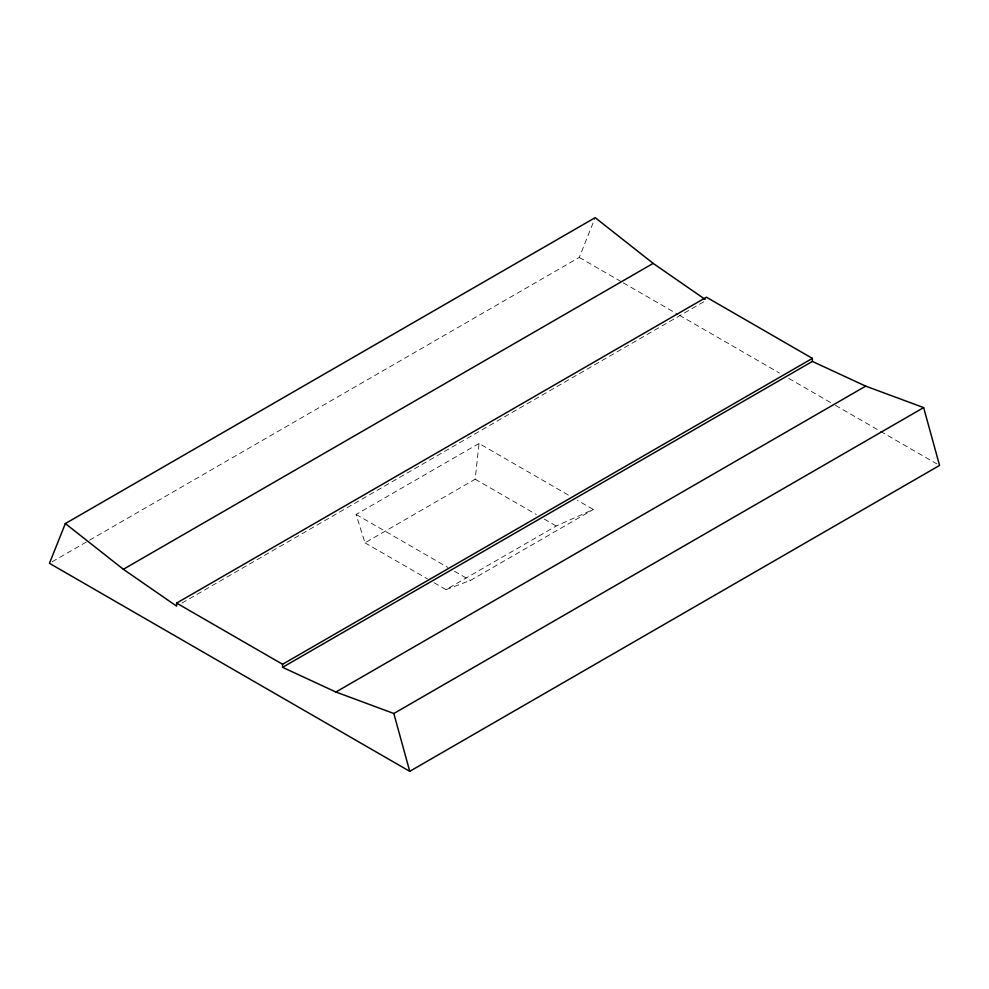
<?xml version="1.0" encoding="UTF-8"?>
<svg xmlns="http://www.w3.org/2000/svg" width="989" height="989" viewBox="0 0 989 989"><rect width="100%" height="100%" fill="white"/><g stroke="black" fill="none" stroke-linecap="round" stroke-linejoin="round"><path stroke-width="0.74" stroke-dasharray="4.95 3.71" d="M479.022 443.48L356.102 514.453L364.978 542.825L475.177 479.195L479.022 443.48L569.404 495.662M89.591 540.155L579.27 257.437L594.599 219.088M52.12 561.777L88.256 540.921M181.964 603.055L706.43 300.26M434.072 582.719L446.039 589.617L556.238 526L593.326 509.483L577.378 500.273M446.039 589.617L470.405 580.444L593.326 509.483M579.27 257.437L621.97 282.088M623.305 282.854L678.009 314.44M679.344 315.219L779.431 372.989M788.765 378.391L834.135 404.575M835.47 405.354L936.88 463.903M475.177 479.195L536.31 514.49M544.284 519.089L556.238 526M356.102 514.453L447.807 567.402M454.458 571.234L470.405 580.444M364.978 542.825L427.433 578.874"/><path stroke-width="1.48" d="M705.157 299.383L653.173 263.395L595.168 217.667L65.348 523.564L49.45 563.322L409.73 771.333L939.55 465.436L923.652 407.604L865.709 386.13L812.389 361.442L282.57 667.328L282.57 664.274L812.389 358.377L812.389 361.442M65.348 523.564L123.353 569.293L653.173 263.395M123.353 569.293L176.611 606.146L176.611 603.092L706.43 297.207L812.389 358.377M282.57 667.328L335.889 692.016L865.709 386.13M335.889 692.016L393.832 713.502L923.652 407.604M176.611 603.092L282.57 664.274M393.832 713.502L409.73 771.333"/></g></svg>
